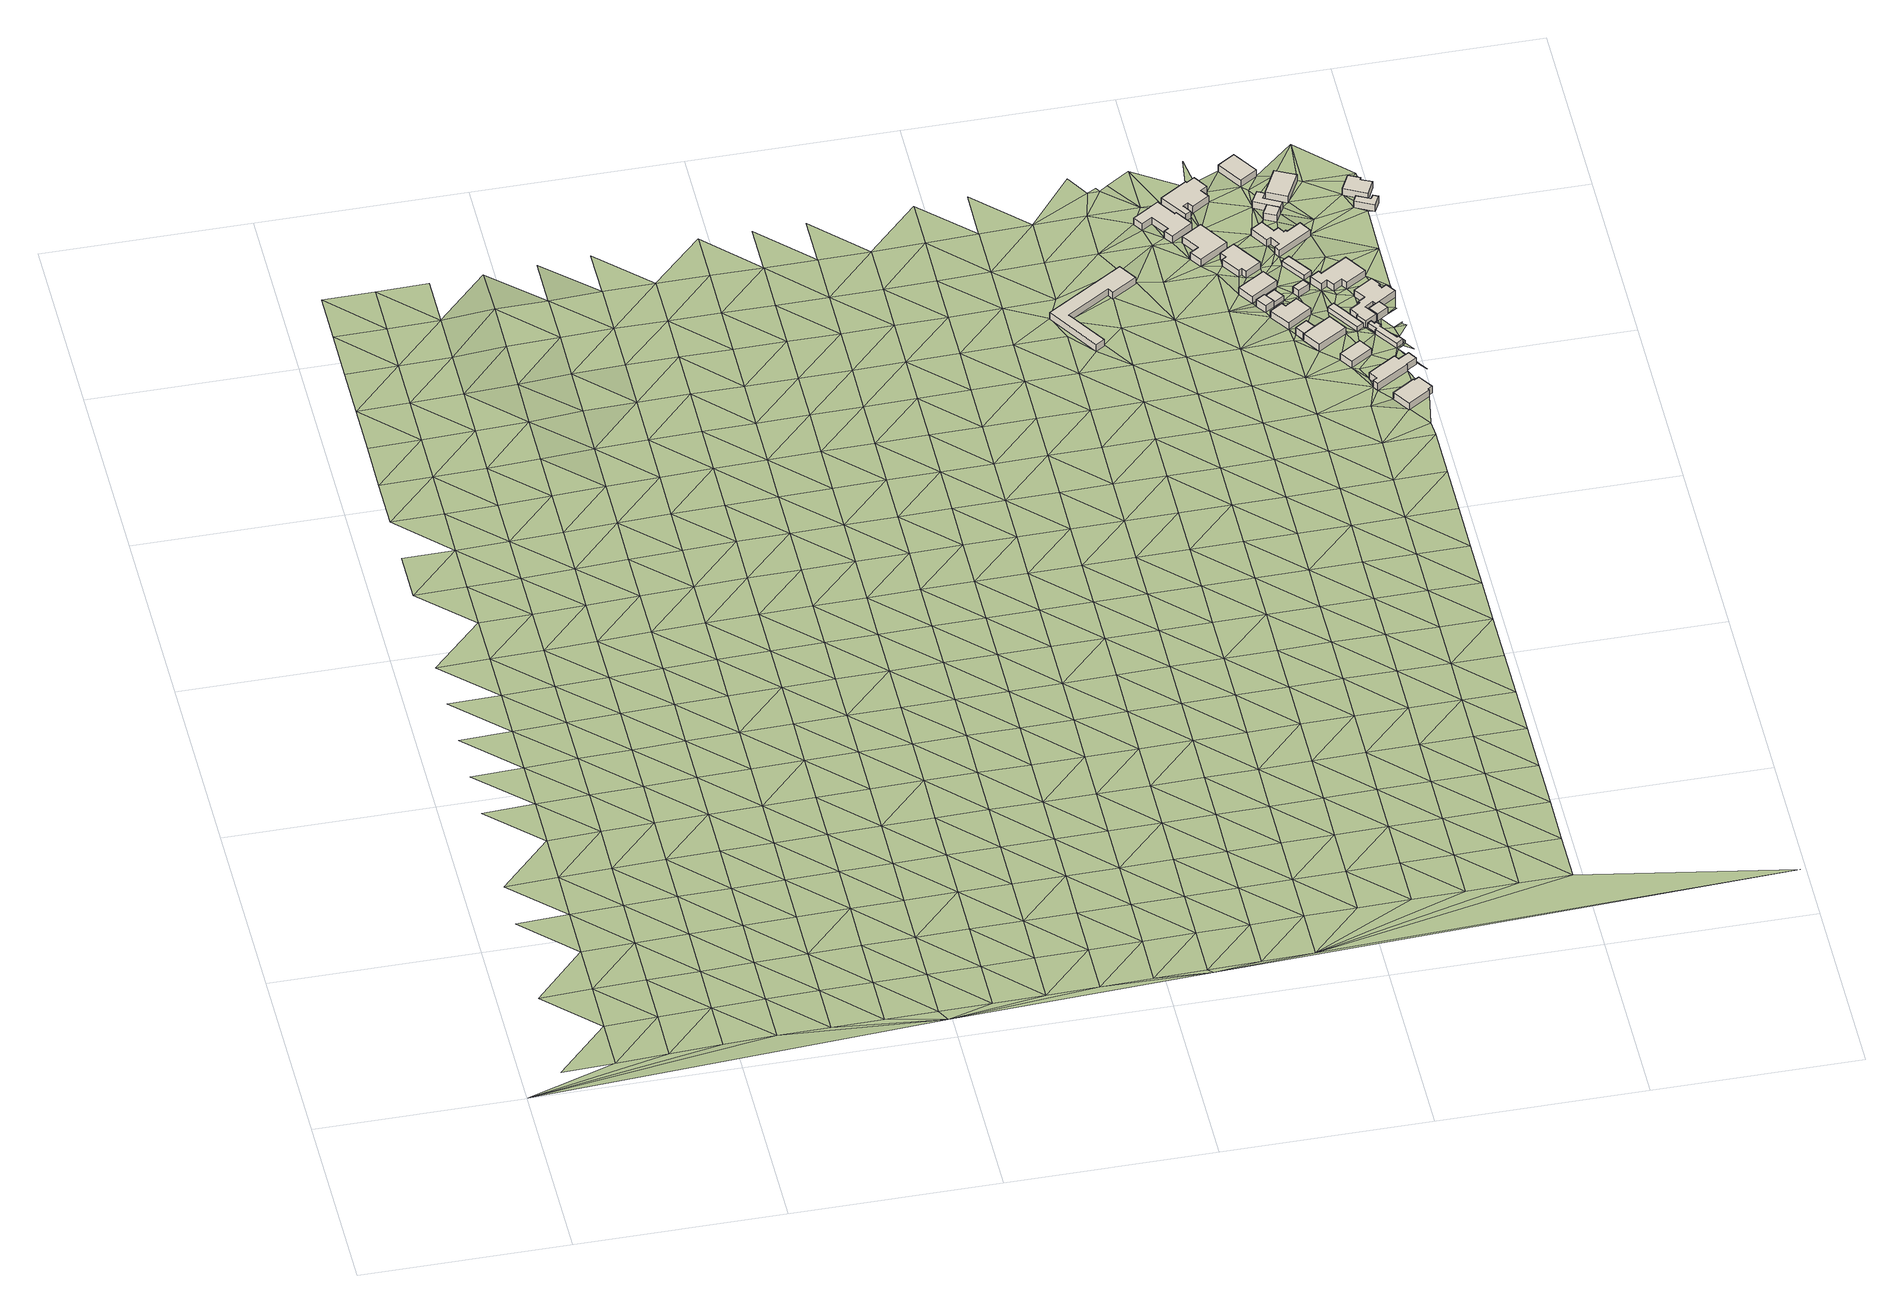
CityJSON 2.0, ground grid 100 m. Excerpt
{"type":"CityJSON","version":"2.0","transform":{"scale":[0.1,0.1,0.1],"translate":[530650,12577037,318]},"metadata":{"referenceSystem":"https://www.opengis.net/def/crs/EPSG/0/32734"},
"CityObjects":{
"building1":{"type":"Building","attributes":{"address":"Mamre 7347 Cape Town","building":"yes","building:levels":"1","building_height":4.1,"plus_code":"4FRWFFJH+R3G","ground_height":190.22,"roof_height":194.32},"geometry":[{"type":"Solid","lod":"1","boundaries":[[[[0,1,2,3]],[[1,4,5,2]],[[4,6,7,5]],[[6,8,9,7]],[[8,10,11,9]],[[10,12,13,11]],[[12,14,15,13]],[[14,0,3,15]],[[3,2,5,7,9,11,13,15]],[[14,12,10,8,6,4,1,0]]]]}]},
"building2":{"type":"Building","attributes":{"address":"25 P. M. Louw Street Mamre 7347 Cape Town","building":"house","building:levels":"1","building_height":4.1,"plus_code":"4FRWFFJH+X8X","ground_height":192.13,"roof_height":196.23},"geometry":[{"type":"Solid","lod":"1","boundaries":[[[[16,17,18,19]],[[17,20,21,18]],[[20,22,23,21]],[[22,24,25,23]],[[24,26,27,25]],[[26,28,29,27]],[[28,30,31,29]],[[30,32,33,31]],[[32,34,35,33]],[[34,16,19,35]],[[19,18,21,23,25,27,29,31,33,35]],[[34,32,30,28,26,24,22,20,17,16]]]]}]},
"building3":{"type":"Building","attributes":{"address":"45 Poiet Street Mamre 7347 Cape Town","building":"yes","building:levels":"1","building_height":4.1,"plus_code":"4FRWFFJH+W9Q","ground_height":191.94,"roof_height":196.04},"geometry":[{"type":"Solid","lod":"1","boundaries":[[[[36,37,38,39]],[[37,40,41,38]],[[40,42,43,41]],[[42,44,45,43]],[[44,46,47,45]],[[46,36,39,47]],[[39,38,41,43,45,47]],[[46,44,42,40,37,36]]]]}]},
"building4":{"type":"Building","attributes":{"address":"Poiet Street Mamre 7347 Cape Town","building":"garage","building:levels":"1","building_height":4.1,"plus_code":"4FRWFFJH+QF7","ground_height":191.92,"roof_height":196.02},"geometry":[{"type":"Solid","lod":"1","boundaries":[[[[48,49,50,51]],[[49,52,53,50]],[[52,54,55,53]],[[54,48,51,55]],[[51,50,53,55]],[[54,52,49,48]]]]}]},
"building5":{"type":"Building","attributes":{"address":"23 P. M. Louw Street Mamre 7347 Cape Town","building":"house","building:levels":"1","building_height":4.1,"plus_code":"4FRWFFMH+29Q","ground_height":192.52,"roof_height":196.62},"geometry":[{"type":"Solid","lod":"1","boundaries":[[[[56,57,58,59]],[[57,60,61,58]],[[60,62,63,61]],[[62,64,65,63]],[[64,66,67,65]],[[66,68,69,67]],[[68,70,71,69]],[[70,72,73,71]],[[72,74,75,73]],[[74,76,77,75]],[[76,78,79,77]],[[78,56,59,79]],[[59,58,61,63,65,67,69,71,73,75,77,79]],[[78,76,74,72,70,68,66,64,62,60,57,56]]]]}]},
"building6":{"type":"Building","attributes":{"address":"49 Poiet Street Mamre 7347 Cape Town","building":"house","building:levels":"1","building_height":4.1,"plus_code":"4FRWFFJH+RF7","ground_height":191.44,"roof_height":195.54},"geometry":[{"type":"Solid","lod":"1","boundaries":[[[[80,81,82,83]],[[81,84,85,82]],[[84,86,87,85]],[[86,80,83,87]],[[83,82,85,87]],[[86,84,81,80]]]]}]},
"building7":{"type":"Building","attributes":{"address":"47 Poiet Street Mamre 7347 Cape Town","building":"house","building:levels":"1","building_height":4.1,"plus_code":"4FRWFFJH+VFC","ground_height":191.94,"roof_height":196.04},"geometry":[{"type":"Solid","lod":"1","boundaries":[[[[88,89,90,91]],[[89,92,93,90]],[[92,94,95,93]],[[94,96,97,95]],[[96,98,99,97]],[[98,100,101,99]],[[100,102,103,101]],[[102,88,91,103]],[[91,90,93,95,97,99,101,103]],[[102,100,98,96,94,92,89,88]]]]}]},
"building8":{"type":"Building","attributes":{"building":"cabin","building:levels":"1","building_height":2.8,"plus_code":"4FRWFFJH+QFQ","ground_height":191.92,"roof_height":194.72},"geometry":[{"type":"Solid","lod":"1","boundaries":[[[[49,48,104,105]],[[48,106,107,104]],[[106,108,109,107]],[[108,49,105,109]],[[105,104,107,109]],[[108,106,48,49]]]]}]},
"building9":{"type":"Building","attributes":{"address":"51 Poiet Street Mamre 7347 Cape Town","building":"house","building:levels":"1","building_height":4.1,"plus_code":"4FRWFFJH+PGC","ground_height":191.48,"roof_height":195.58},"geometry":[{"type":"Solid","lod":"1","boundaries":[[[[110,111,112,113]],[[111,114,115,112]],[[114,116,117,115]],[[116,118,119,117]],[[118,120,121,119]],[[120,110,113,121]],[[113,112,115,117,119,121]],[[120,118,116,114,111,110]]]]}]},
"building10":{"type":"Building","attributes":{"address":"Poiet Street Mamre 7347 Cape Town","building":"garage","building:levels":"1","building_height":4.1,"plus_code":"4FRWFFJH+MGW","ground_height":191.48,"roof_height":195.58},"geometry":[{"type":"Solid","lod":"1","boundaries":[[[[122,123,124,125]],[[123,126,127,124]],[[126,128,129,127]],[[128,122,125,129]],[[125,124,127,129]],[[128,126,123,122]]]]}]},
"building11":{"type":"Building","attributes":{"address":"53 Poiet Street Mamre 7347 Cape Town","building":"house","building:levels":"1","building_height":4.1,"plus_code":"4FRWFFJH+MHF","ground_height":191.48,"roof_height":195.58},"geometry":[{"type":"Solid","lod":"1","boundaries":[[[[122,128,129,125]],[[128,130,131,129]],[[130,132,133,131]],[[132,134,135,133]],[[134,136,137,135]],[[136,122,125,137]],[[125,129,131,133,135,137]],[[136,134,132,130,128,122]]]]}]},
"building12":{"type":"Building","attributes":{"address":"Poiet Street Mamre 7347 Cape Town","building":"garage","building:levels":"1","building_height":4.1,"plus_code":"4FRWFFJH+QHR","ground_height":191.92,"roof_height":196.02},"geometry":[{"type":"Solid","lod":"1","boundaries":[[[[138,139,140,141]],[[139,142,143,140]],[[142,144,145,143]],[[144,138,141,145]],[[141,140,143,145]],[[144,142,139,138]]]]}]},
"building13":{"type":"Building","attributes":{"address":"55 Poiet Street Mamre 7347 Cape Town","building":"house","building:levels":"1","building_height":4.1,"plus_code":"4FRWFFJH+JJ6","ground_height":191.49,"roof_height":195.59},"geometry":[{"type":"Solid","lod":"1","boundaries":[[[[146,147,148,149]],[[147,150,151,148]],[[150,152,153,151]],[[152,146,149,153]],[[149,148,151,153]],[[152,150,147,146]]]]}]},
"building14":{"type":"Building","attributes":{"building":"cabin","building:levels":"1","building_height":2.8,"plus_code":"4FRWFFJH+RHR","ground_height":192.43,"roof_height":195.23},"geometry":[{"type":"Solid","lod":"1","boundaries":[[[[154,155,156,157]],[[155,158,159,156]],[[158,160,161,159]],[[160,154,157,161]],[[157,156,159,161]],[[160,158,155,154]]]]}]},
"building15":{"type":"Building","attributes":{"address":"4 Jakaranda Street Mamre 7347 Cape Town","building":"house","building:levels":"1","building_height":4.1,"plus_code":"4FRWFFJH+WH6","ground_height":192.43,"roof_height":196.53},"geometry":[{"type":"Solid","lod":"1","boundaries":[[[[162,163,164,165]],[[163,166,167,164]],[[166,168,169,167]],[[168,170,171,169]],[[170,172,173,171]],[[172,174,175,173]],[[174,176,177,175]],[[176,178,179,177]],[[178,180,181,179]],[[180,182,183,181]],[[182,184,185,183]],[[184,186,187,185]],[[186,188,189,187]],[[188,162,165,189]],[[165,164,167,169,171,173,175,177,179,181,183,185,187,189]],[[188,186,184,182,180,178,176,174,172,170,168,166,163,162]]]]}]},
"building16":{"type":"Building","attributes":{"building":"cabin","building:levels":"1","building_height":2.8,"plus_code":"4FRWFFJH+PJ3","ground_height":191.92,"roof_height":194.72},"geometry":[{"type":"Solid","lod":"1","boundaries":[[[[190,191,192,193]],[[191,194,195,192]],[[194,196,197,195]],[[196,190,193,197]],[[193,192,195,197]],[[196,194,191,190]]]]}]},
"building17":{"type":"Building","attributes":{"address":"57 Poiet Street Mamre 7347 Cape Town","building":"house","building:levels":"1","building_height":4.1,"plus_code":"4FRWFFJH+HM7","ground_height":191.35,"roof_height":195.45},"geometry":[{"type":"Solid","lod":"1","boundaries":[[[[198,199,200,201]],[[199,202,203,200]],[[202,204,205,203]],[[204,206,207,205]],[[206,208,209,207]],[[208,210,211,209]],[[210,212,213,211]],[[212,214,215,213]],[[214,216,217,215]],[[216,198,201,217]],[[201,200,203,205,207,209,211,213,215,217]],[[216,214,212,210,208,206,204,202,199,198]]]]}]},
"building18":{"type":"Building","attributes":{"address":"59 Poiet Street Mamre 7347 Cape Town","building":"house","building:levels":"1","building_height":4.1,"plus_code":"4FRWFFJH+GM5","ground_height":191.35,"roof_height":195.45},"geometry":[{"type":"Solid","lod":"1","boundaries":[[[[218,219,220,221]],[[219,222,223,220]],[[222,224,225,223]],[[224,226,227,225]],[[226,228,229,227]],[[228,230,231,229]],[[230,232,233,231]],[[232,218,221,233]],[[221,220,223,225,227,229,231,233]],[[232,230,228,226,224,222,219,218]]]]}]},
"building19":{"type":"Building","attributes":{"address":"23 Dias Street Mamre 7347 Cape Town","building":"house","building:levels":"1","building_height":4.1,"plus_code":"4FRWFFMH+3GJ","ground_height":193.65,"roof_height":197.75},"geometry":[{"type":"Solid","lod":"1","boundaries":[[[[234,235,236,237]],[[235,238,239,236]],[[238,240,241,239]],[[240,234,237,241]],[[237,236,239,241]],[[240,238,235,234]]]]}]},
"building20":{"type":"Building","attributes":{"address":"Jakaranda Street Mamre 7347 Cape Town","building":"yes","building:levels":"1","building_height":4.1,"plus_code":"4FRWFFJH+XGH","ground_height":193.1,"roof_height":197.2},"geometry":[{"type":"Solid","lod":"1","boundaries":[[[[242,243,244,245]],[[243,246,247,244]],[[246,248,249,247]],[[248,242,245,249]],[[245,244,247,249]],[[248,246,243,242]]]]}]},
"building21":{"type":"Building","attributes":{"building":"garage","building:levels":"1","building_height":4.1,"plus_code":"4FRWFFJH+XGX","ground_height":193.1,"roof_height":197.2},"geometry":[{"type":"Solid","lod":"1","boundaries":[[[[243,242,245,244]],[[242,250,251,245]],[[250,252,253,251]],[[252,254,255,253]],[[254,256,257,255]],[[256,258,259,257]],[[258,243,244,259]],[[244,245,251,253,255,257,259]],[[258,256,254,252,250,242,243]]]]}]},
"building22":{"type":"Building","attributes":{"address":"8 Jakaranda Street Mamre 7347 Cape Town","building":"house","building:levels":"1","building_height":4.1,"plus_code":"4FRWFFJH+RJ4","ground_height":192.45,"roof_height":196.55},"geometry":[{"type":"Solid","lod":"1","boundaries":[[[[260,261,262,263]],[[261,264,265,262]],[[264,266,267,265]],[[266,268,269,267]],[[268,270,271,269]],[[270,272,273,271]],[[272,274,275,273]],[[274,276,277,275]],[[276,278,279,277]],[[278,260,263,279]],[[263,262,265,267,269,271,273,275,277,279]],[[278,276,274,272,270,268,266,264,261,260]]]]}]},
"building23":{"type":"Building","attributes":{"building":"cabin","building:levels":"1","building_height":2.8,"plus_code":"4FRWFFJH+MM4","ground_height":191.92,"roof_height":194.72},"geometry":[{"type":"Solid","lod":"1","boundaries":[[[[280,281,282,283]],[[281,284,285,282]],[[284,286,287,285]],[[286,288,289,287]],[[288,290,291,289]],[[290,292,293,291]],[[292,294,295,293]],[[294,296,297,295]],[[296,298,299,297]],[[298,300,301,299]],[[300,302,303,301]],[[302,280,283,303]],[[283,282,285,287,289,291,293,295,297,299,301,303]],[[302,300,298,296,294,292,290,288,286,284,281,280]]]]}]},
"building24":{"type":"Building","attributes":{"building":"garage","building:levels":"1","building_height":4.1,"plus_code":"4FRWFFJH+PM4","ground_height":191.92,"roof_height":196.02},"geometry":[{"type":"Solid","lod":"1","boundaries":[[[[304,305,306,307]],[[305,308,309,306]],[[308,310,311,309]],[[310,312,313,311]],[[312,304,307,313]],[[307,306,309,311,313]],[[312,310,308,305,304]]]]}]},
"building25":{"type":"Building","attributes":{"address":"2 Jakaranda Street Mamre 7347 Cape Town","building":"house","building:levels":"1","building_height":4.1,"plus_code":"4FRWFFMH+2HP","ground_height":193.65,"roof_height":197.75},"geometry":[{"type":"Solid","lod":"1","boundaries":[[[[314,315,316,317]],[[315,318,319,316]],[[318,320,321,319]],[[320,314,317,321]],[[317,316,319,321]],[[320,318,315,314]]]]}]},
"building26":{"type":"Building","attributes":{"address":"10 Jakaranda Street Mamre 7347 Cape Town","building":"house","building:levels":"1","building_height":4.1,"plus_code":"4FRWFFJH+PMP","ground_height":191.92,"roof_height":196.02},"geometry":[{"type":"Solid","lod":"1","boundaries":[[[[305,304,307,306]],[[304,322,323,307]],[[322,324,325,323]],[[324,326,327,325]],[[326,328,329,327]],[[328,330,331,329]],[[330,332,333,331]],[[332,334,335,333]],[[334,336,337,335]],[[336,338,339,337]],[[338,340,341,339]],[[340,342,343,341]],[[342,344,345,343]],[[344,346,347,345]],[[346,348,349,347]],[[348,350,351,349]],[[350,352,353,351]],[[352,354,355,353]],[[354,305,306,355]],[[306,307,323,325,327,329,331,333,335,337,339,341,343,345,347,349,351,353,355]],[[354,352,350,348,346,344,342,340,338,336,334,332,330,328,326,324,322,304,305]]]]}]},
"building27":{"type":"Building","attributes":{"address":"Dias Street Mamre 7347 Cape Town","building":"yes","building:levels":"1","building_height":4.1,"plus_code":"4FRWFFJH+XP4","ground_height":194.18,"roof_height":198.28},"geometry":[{"type":"Solid","lod":"1","boundaries":[[[[356,357,358,359]],[[357,360,361,358]],[[360,362,363,361]],[[362,364,365,363]],[[364,366,367,365]],[[366,356,359,367]],[[359,358,361,363,365,367]],[[366,364,362,360,357,356]]]]}]},
"building28":{"type":"Building","attributes":{"address":"19 Dias Street Mamre 7347 Cape Town","building":"yes","building:levels":"1","building_height":4.1,"plus_code":"4FRWFFJH+XPV","ground_height":194.18,"roof_height":198.28},"geometry":[{"type":"Solid","lod":"1","boundaries":[[[[368,369,370,371]],[[369,372,373,370]],[[372,374,375,373]],[[374,376,377,375]],[[376,378,379,377]],[[378,368,371,379]],[[371,370,373,375,377,379]],[[378,376,374,372,369,368]]]]}]},
"terrain1":{"type":"TINRelief","geometry":[{"type":"CompositeSurface","lod":"1","boundaries":[[[380,381,382]],[[383,382,384]],[[385,384,386]],[[385,386,387]],[[380,388,381]],[[382,389,384]],[[389,386,384]],[[382,381,389]],[[387,390,391]],[[392,388,380]],[[390,393,394]],[[395,387,386]],[[386,389,396]],[[394,393,397]],[[387,395,390]],[[386,396,395]],[[389,381,398]],[[399,393,390]],[[397,400,401]],[[396,389,398]],[[381,388,398]],[[390,395,399]],[[402,400,403]],[[396,404,395]],[[405,397,393]],[[399,406,393]],[[404,396,398]],[[397,405,400]],[[393,406,405]],[[403,407,408]],[[409,399,395]],[[392,380,410]],[[398,388,392]],[[409,395,404]],[[411,403,400]],[[407,412,413]],[[399,414,406]],[[400,405,411]],[[404,398,415]],[[399,409,414]],[[416,407,403]],[[392,415,398]],[[412,417,418]],[[411,416,403]],[[409,404,419]],[[405,406,420]],[[406,414,421]],[[418,417,422]],[[412,407,423]],[[415,419,404]],[[420,411,405]],[[406,421,420]],[[416,423,407]],[[409,424,414]],[[415,392,425]],[[426,417,412]],[[427,428,429]],[[409,419,424]],[[428,422,430]],[[416,411,431]],[[423,426,412]],[[432,421,414]],[[431,411,420]],[[428,430,429]],[[419,415,433]],[[432,414,424]],[[423,416,434]],[[417,435,422]],[[433,415,425]],[[426,436,417]],[[416,431,434]],[[419,437,424]],[[420,421,438]],[[435,430,422]],[[439,440,441]],[[442,421,432]],[[417,436,435]],[[439,429,443]],[[426,423,444]],[[437,419,433]],[[438,431,420]],[[421,442,438]],[[434,444,423]],[[439,443,440]],[[432,424,445]],[[430,446,429]],[[447,448,441]],[[425,392,410]],[[433,425,449]],[[436,426,450]],[[445,424,437]],[[446,430,435]],[[434,431,451]],[[448,447,452]],[[444,450,426]],[[441,440,447]],[[432,453,442]],[[429,454,443]],[[431,438,451]],[[437,433,455]],[[453,432,445]],[[454,429,446]],[[456,444,434]],[[435,436,457]],[[449,455,433]],[[450,458,436]],[[442,459,438]],[[440,443,460]],[[461,452,462]],[[451,456,434]],[[452,447,463]],[[425,410,449]],[[446,435,457]],[[459,442,453]],[[436,458,457]],[[460,443,454]],[[445,437,464]],[[450,444,465]],[[461,462,466]],[[455,467,437]],[[452,463,462]],[[451,438,468]],[[456,465,444]],[[453,445,464]],[[469,454,446]],[[447,440,470]],[[437,467,464]],[[468,438,459]],[[440,460,471]],[[455,449,472]],[[473,458,450]],[[474,475,466]],[[446,457,469]],[[456,451,476]],[[470,463,447]],[[465,473,450]],[[440,471,470]],[[474,466,462]],[[459,453,477]],[[476,451,468]],[[449,410,472]],[[467,455,478]],[[460,454,479]],[[477,453,464]],[[469,480,454]],[[465,456,481]],[[458,482,457]],[[478,455,472]],[[473,483,458]],[[475,474,484]],[[468,459,485]],[[479,471,460]],[[463,486,462]],[[481,456,476]],[[479,454,480]],[[487,463,470]],[[467,488,464]],[[482,469,457]],[[485,459,477]],[[458,483,482]],[[489,473,465]],[[488,467,478]],[[463,487,486]],[[474,462,490]],[[465,481,489]],[[477,464,491]],[[468,492,476]],[[493,470,471]],[[472,410,494]],[[468,485,495]],[[471,479,496]],[[478,472,494]],[[483,473,497]],[[469,498,480]],[[484,474,490]],[[491,464,488]],[[469,482,499]],[[490,462,486]],[[492,481,476]],[[470,493,487]],[[468,495,492]],[[497,473,489]],[[471,496,493]],[[477,500,485]],[[469,499,498]],[[488,478,501]],[[479,480,502]],[[477,491,500]],[[483,503,482]],[[494,501,478]],[[497,504,483]],[[490,505,484]],[[485,506,495]],[[489,481,507]],[[496,479,502]],[[486,487,508]],[[481,492,509]],[[502,480,498]],[[493,510,487]],[[410,511,494]],[[499,482,503]],[[500,506,485]],[[483,504,503]],[[491,488,512]],[[507,497,489]],[[501,513,488]],[[507,481,509]],[[487,510,508]],[[495,514,492]],[[496,515,493]],[[516,490,486]],[[500,491,512]],[[498,499,517]],[[488,513,512]],[[495,506,514]],[[515,496,502]],[[511,501,494]],[[518,504,497]],[[499,503,517]],[[516,486,508]],[[509,492,519]],[[510,493,520]],[[497,507,518]],[[521,506,500]],[[519,492,514]],[[520,493,515]],[[511,410,522]],[[523,513,501]],[[524,502,498]],[[521,500,512]],[[498,517,525]],[[490,516,526]],[[509,527,507]],[[503,504,528]],[[511,523,501]],[[504,518,529]],[[502,524,515]],[[508,510,530]],[[527,509,519]],[[524,498,525]],[[510,520,531]],[[512,513,532]],[[514,506,533]],[[534,506,521]],[[504,529,528]],[[507,535,518]],[[517,503,536]],[[516,508,530]],[[523,532,513]],[[510,531,530]],[[519,514,533]],[[533,506,534]],[[535,507,527]],[[537,521,512]],[[536,525,517]],[[520,515,538]],[[536,503,528]],[[515,524,539]],[[518,540,529]],[[526,516,541]],[[532,537,512]],[[523,511,542]],[[527,519,543]],[[531,520,538]],[[518,535,540]],[[515,539,538]],[[516,530,541]],[[534,521,544]],[[533,543,519]],[[522,410,545]],[[523,542,532]],[[524,525,546]],[[511,522,542]],[[537,544,521]],[[547,525,536]],[[528,529,548]],[[529,540,549]],[[533,534,550]],[[535,527,551]],[[546,539,524]],[[552,530,531]],[[543,553,527]],[[546,525,547]],[[538,554,531]],[[544,550,534]],[[529,549,548]],[[537,532,555]],[[540,535,551]],[[556,536,528]],[[552,541,530]],[[532,542,557]],[[527,553,551]],[[531,554,552]],[[558,543,533]],[[544,537,555]],[[536,556,547]],[[559,538,539]],[[532,557,555]],[[550,558,533]],[[556,528,548]],[[539,546,560]],[[561,549,540]],[[541,562,563]],[[522,564,542]],[[565,553,543]],[[561,540,551]],[[539,560,559]],[[562,541,552]],[[550,544,566]],[[547,567,546]],[[568,554,538]],[[558,565,543]],[[564,557,542]],[[522,569,564]],[[566,544,555]],[[547,556,567]],[[551,553,570]],[[549,571,548]],[[572,549,561]],[[538,559,568]],[[558,550,573]],[[574,560,546]],[[554,575,552]],[[565,570,553]],[[569,522,545]],[[557,576,555]],[[548,571,556]],[[573,550,566]],[[549,572,571]],[[567,574,546]],[[577,561,551]],[[557,564,576]],[[554,568,575]],[[578,565,558]],[[559,560,579]],[[562,552,580]],[[570,577,551]],[[581,566,555]],[[582,567,556]],[[578,558,573]],[[574,579,560]],[[572,561,583]],[[580,584,562]],[[581,555,576]],[[582,556,571]],[[552,575,580]],[[569,585,564]],[[570,565,586]],[[568,559,587]],[[577,583,561]],[[573,566,588]],[[567,589,574]],[[586,565,578]],[[579,587,559]],[[569,545,590]],[[576,564,585]],[[569,590,585]],[[581,588,566]],[[589,567,582]],[[577,570,591]],[[571,572,592]],[[575,568,593]],[[583,594,572]],[[570,586,591]],[[587,593,568]],[[576,595,581]],[[578,573,596]],[[571,592,582]],[[579,574,597]],[[588,598,573]],[[572,594,592]],[[574,589,599]],[[583,577,600]],[[595,576,585]],[[596,586,578]],[[601,580,575]],[[596,573,598]],[[591,600,577]],[[574,599,597]],[[575,593,602]],[[587,579,603]],[[545,604,590]],[[588,581,605]],[[594,583,606]],[[589,582,607]],[[581,595,608]],[[582,592,609]],[[575,602,601]],[[590,610,585]],[[591,586,611]],[[600,606,583]],[[579,597,603]],[[588,605,598]],[[607,599,589]],[[593,587,612]],[[581,608,605]],[[586,596,611]],[[582,609,607]],[[595,585,610]],[[590,604,610]],[[580,601,613]],[[614,600,591]],[[594,615,592]],[[612,602,593]],[[606,616,594]],[[587,603,612]],[[611,614,591]],[[545,617,604]],[[595,618,608]],[[596,598,619]],[[615,609,592]],[[597,599,620]],[[598,605,621]],[[594,616,615]],[[622,599,607]],[[606,600,623]],[[618,595,610]],[[611,596,619]],[[601,602,624]],[[619,598,621]],[[614,623,600]],[[599,622,620]],[[602,612,625]],[[608,626,605]],[[603,597,627]],[[628,616,606]],[[629,607,609]],[[613,601,624]],[[608,618,626]],[[609,615,630]],[[602,625,624]],[[610,604,631]],[[611,632,614]],[[623,628,606]],[[597,620,627]],[[633,621,605]],[[607,629,622]],[[612,603,634]],[[632,611,619]],[[609,630,629]],[[618,610,631]],[[604,617,631]],[[633,605,626]],[[616,635,615]],[[625,612,634]],[[628,636,616]],[[627,634,603]],[[637,623,614]],[[614,632,638]],[[618,639,626]],[[619,621,640]],[[630,615,635]],[[641,620,622]],[[642,621,633]],[[616,636,635]],[[629,643,622]],[[628,623,637]],[[625,644,624]],[[639,618,631]],[[614,638,637]],[[632,619,640]],[[640,621,642]],[[622,643,641]],[[644,625,634]],[[633,626,645]],[[630,646,629]],[[647,627,620]],[[636,628,648]],[[649,624,650]],[[645,626,639]],[[646,630,635]],[[631,617,651]],[[632,652,638]],[[637,648,628]],[[620,641,647]],[[650,624,644]],[[633,653,642]],[[643,629,654]],[[655,634,627]],[[652,632,640]],[[631,651,639]],[[653,633,645]],[[654,629,646]],[[638,656,637]],[[635,636,657]],[[634,655,644]],[[648,658,636]],[[655,627,647]],[[642,659,640]],[[641,643,660]],[[638,652,656]],[[635,657,646]],[[659,642,653]],[[636,658,657]],[[660,643,654]],[[645,639,661]],[[648,637,662]],[[639,651,663]],[[651,617,664]],[[652,640,665]],[[647,641,666]],[[650,644,667]],[[662,637,656]],[[644,655,668]],[[653,645,661]],[[639,663,661]],[[665,640,659]],[[666,641,660]],[[669,658,648]],[[654,646,670]],[[671,650,667]],[[646,657,672]],[[644,668,667]],[[652,673,656]],[[662,669,648]],[[659,653,674]],[[655,647,675]],[[652,665,673]],[[646,672,670]],[[676,647,666]],[[664,663,651]],[[677,660,654]],[[661,674,653]],[[678,662,656]],[[658,679,657]],[[675,668,655]],[[680,664,617]],[[669,681,658]],[[675,647,676]],[[678,656,673]],[[670,677,654]],[[665,659,682]],[[679,672,657]],[[683,666,660]],[[674,684,659]],[[658,681,679]],[[685,661,663]],[[669,662,686]],[[663,664,687]],[[673,665,682]],[[666,683,676]],[[688,667,668]],[[659,684,682]],[[662,678,686]],[[683,660,677]],[[668,675,689]],[[661,685,674]],[[672,690,670]],[[663,687,685]],[[691,617,545]],[[681,669,692]],[[690,672,679]],[[668,689,688]],[[693,680,617]],[[678,673,694]],[[686,692,669]],[[695,684,674]],[[675,676,696]],[[682,694,673]],[[683,697,676]],[[687,664,680]],[[677,670,698]],[[674,685,695]],[[690,699,670]],[[667,688,700]],[[679,681,701]],[[689,675,696]],[[692,702,681]],[[676,697,696]],[[703,686,678]],[[677,698,683]],[[694,704,678]],[[698,670,699]],[[687,705,685]],[[682,684,706]],[[695,707,684]],[[681,702,701]],[[686,703,692]],[[708,690,679]],[[689,709,688]],[[705,687,680]],[[678,704,703]],[[710,693,617]],[[694,682,706]],[[711,697,683]],[[684,707,706]],[[696,709,689]],[[712,695,685]],[[708,679,701]],[[711,683,698]],[[713,702,692]],[[714,699,690]],[[688,715,700]],[[712,685,705]],[[716,696,697]],[[704,694,717]],[[692,703,713]],[[709,715,688]],[[695,718,707]],[[717,694,706]],[[690,708,714]],[[719,697,711]],[[705,680,693]],[[698,699,720]],[[697,719,716]],[[695,712,718]],[[704,721,703]],[[701,702,722]],[[696,723,709]],[[713,724,702]],[[720,711,698]],[[723,696,716]],[[721,704,717]],[[720,699,714]],[[712,705,725]],[[706,707,726]],[[708,701,722]],[[707,718,727]],[[702,724,722]],[[711,6,719]],[[703,728,713]],[[693,725,705]],[[6,716,719]],[[717,706,726]],[[729,715,709]],[[707,727,726]],[[728,703,721]],[[709,723,730]],[[711,731,6]],[[712,732,718]],[[714,708,733]],[[731,711,720]],[[724,713,734]],[[715,729,735]],[[712,725,732]],[[733,708,722]],[[709,730,729]],[[721,717,736]],[[734,713,728]],[[6,731,737]],[[738,727,718]],[[720,714,739]],[[726,736,717]],[[737,740,741]],[[725,693,710]],[[722,724,742]],[[743,723,716]],[[738,718,732]],[[739,714,733]],[[617,691,710]],[[737,731,740]],[[721,744,728]],[[724,734,742]],[[741,740,745]],[[746,731,720]],[[723,747,730]],[[721,736,744]],[[745,748,741]],[[725,749,732]],[[750,726,727]],[[733,722,751]],[[752,727,738]],[[746,720,739]],[[753,734,728]],[[749,725,710]],[[742,751,722]],[[726,750,736]],[[754,740,731]],[[729,730,755]],[[727,752,750]],[[753,728,744]],[[747,723,743]],[[738,732,756]],[[739,733,757]],[[754,731,746]],[[756,732,749]],[[751,757,733]],[[730,747,755]],[[745,740,758]],[[744,736,759]],[[742,734,760]],[[761,734,753]],[[738,762,752]],[[746,739,763]],[[736,750,759]],[[740,754,758]],[[751,742,760]],[[738,756,762]],[[760,734,761]],[[739,757,763]],[[764,729,755]],[[758,765,745]],[[766,753,744]],[[764,767,729]],[[752,768,750]],[[754,746,769]],[[759,766,744]],[[757,751,770]],[[762,768,752]],[[763,769,746]],[[771,747,743]],[[747,772,755]],[[761,753,773]],[[774,765,758]],[[771,743,765]],[[770,751,760]],[[775,759,750]],[[758,754,776]],[[766,773,753]],[[764,755,777]],[[763,757,778]],[[774,771,765]],[[768,775,750]],[[769,776,754]],[[26,772,747]],[[771,26,747]],[[761,779,760]],[[764,777,780]],[[770,778,757]],[[777,755,781]],[[772,781,755]],[[773,779,761]],[[766,759,782]],[[769,763,783]],[[774,758,784]],[[775,785,759]],[[776,786,758]],[[787,770,760]],[[771,774,44]],[[777,781,788]],[[778,783,763]],[[26,771,32]],[[773,766,782]],[[759,785,782]],[[779,787,760]],[[784,758,786]],[[32,789,26]],[[32,771,34]],[[46,44,774]],[[790,776,769]],[[34,771,44]],[[791,781,772]],[[792,788,781]],[[774,784,46]],[[789,32,30]],[[793,778,770]],[[783,790,769]],[[779,773,794]],[[44,795,34]],[[787,793,770]],[[786,776,796]],[[781,62,792]],[[791,62,781]],[[795,44,797]],[[794,773,782]],[[798,34,795]],[[799,783,778]],[[784,786,84]],[[790,800,776]],[[791,801,62]],[[791,802,801]],[[786,86,84]],[[46,784,94]],[[787,779,803]],[[786,52,86]],[[776,118,796]],[[793,799,778]],[[786,54,52]],[[804,62,801]],[[776,800,118]],[[46,94,89]],[[54,786,796]],[[805,798,795]],[[804,801,798]],[[96,784,84]],[[792,62,806]],[[803,779,794]],[[94,784,96]],[[46,89,807]],[[804,798,808]],[[89,94,92]],[[808,798,805]],[[86,52,49]],[[84,100,96]],[[808,809,810]],[[208,790,783]],[[810,809,811]],[[808,805,809]],[[799,812,783]],[[48,54,796]],[[98,96,100]],[[132,800,790]],[[100,84,813]],[[793,787,814]],[[815,807,89]],[[118,800,126]],[[787,803,816]],[[48,796,817]],[[86,49,818]],[[126,800,130]],[[819,809,805]],[[132,130,800]],[[126,130,128]],[[132,790,147]],[[783,812,208]],[[126,123,118]],[[817,820,48]],[[821,805,807]],[[108,818,49]],[[106,48,820]],[[100,813,822]],[[790,150,147]],[[787,816,814]],[[823,806,824]],[[817,825,826]],[[821,807,815]],[[208,150,790]],[[799,793,827]],[[820,817,826]],[[123,828,118]],[[829,806,823]],[[106,820,826]],[[139,108,106]],[[830,831,819]],[[822,813,832]],[[108,139,818]],[[833,819,805]],[[815,822,834]],[[835,812,799]],[[826,142,106]],[[155,813,818]],[[142,139,106]],[[833,805,821]],[[123,122,836]],[[815,834,821]],[[827,793,814]],[[155,832,813]],[[837,132,147]],[[142,826,828]],[[822,832,186]],[[210,208,812]],[[836,828,123]],[[823,830,838]],[[139,138,818]],[[812,224,210]],[[186,834,822]],[[208,839,150]],[[840,150,839]],[[819,238,830]],[[818,158,155]],[[208,841,839]],[[155,188,832]],[[799,842,835]],[[158,818,138]],[[812,835,224]],[[186,832,188]],[[799,827,842]],[[268,142,828]],[[150,840,152]],[[828,836,843]],[[844,837,147]],[[845,821,846]],[[834,186,184]],[[833,238,819]],[[830,238,838]],[[154,188,155]],[[834,184,847]],[[821,845,833]],[[848,142,268]],[[843,268,828]],[[837,849,836]],[[138,848,266]],[[850,840,839]],[[138,266,158]],[[845,846,246]],[[843,836,194]],[[851,210,224]],[[836,849,194]],[[848,268,266]],[[845,246,833]],[[837,194,849]],[[194,837,844]],[[852,158,266]],[[846,853,854]],[[843,855,268]],[[152,840,850]],[[246,846,248]],[[854,248,846]],[[243,833,246]],[[833,856,238]],[[852,266,857]],[[858,188,154]],[[859,268,855]],[[856,833,860]],[[844,152,300]],[[861,862,854]],[[210,851,863]],[[844,300,194]],[[346,342,855]],[[270,268,272]],[[864,835,842]],[[855,196,346]],[[859,272,268]],[[852,865,154]],[[194,348,196]],[[866,855,342]],[[344,342,346]],[[238,856,240]],[[348,194,300]],[[348,346,196]],[[862,867,854]],[[865,852,857]],[[859,855,868]],[[854,867,248]],[[869,867,862]],[[850,302,152]],[[152,302,300]],[[272,859,276]],[[868,855,866]],[[296,348,300]],[[870,871,318]],[[865,858,154]],[[296,294,348]],[[866,342,872]],[[248,867,242]],[[873,851,874]],[[856,860,875]],[[296,300,876]],[[857,261,877]],[[873,863,851]],[[276,274,272]],[[859,868,276]],[[875,860,318]],[[878,850,879]],[[880,348,294]],[[294,881,882]],[[240,856,875]],[[302,850,883]],[[318,871,884]],[[883,850,878]],[[882,880,294]],[[885,863,886]],[[865,857,877]],[[866,887,868]],[[352,880,308]],[[888,889,882]],[[880,882,889]],[[880,889,308]],[[352,308,890]],[[242,891,871]],[[891,242,867]],[[888,892,893]],[[302,883,894]],[[889,888,895]],[[896,883,878]],[[897,893,892]],[[898,890,308]],[[878,886,896]],[[280,302,894]],[[895,888,899]],[[891,867,858]],[[883,896,900]],[[884,871,891]],[[901,276,868]],[[888,893,899]],[[893,897,902]],[[903,889,895]],[[904,280,894]],[[905,902,280]],[[893,902,905]],[[280,904,905]],[[906,904,894]],[[276,901,907]],[[893,908,899]],[[903,895,909]],[[899,910,911]],[[858,865,912]],[[913,240,875]],[[914,915,903]],[[910,899,908]],[[916,884,917]],[[877,912,865]],[[903,909,914]],[[918,915,914]],[[919,920,921]],[[858,362,891]],[[922,884,891]],[[907,901,923]],[[921,920,924]],[[921,923,901]],[[913,875,916]],[[877,907,912]],[[921,924,923]],[[922,917,884]],[[924,918,923]],[[917,913,916]],[[923,912,907]],[[925,858,912]],[[925,362,858]],[[922,891,362]],[[922,926,917]],[[927,913,917]],[[362,360,922]],[[917,926,927]],[[922,360,378]],[[362,925,364]],[[360,357,378]],[[926,928,927]]]}]}
},
"vertices":[
[3810,4661,105],[3754,4749,105],[3754,4749,146],[3810,4661,146],[3379,4513,105],[3379,4513,146],[3542,4256,105],[3542,4256,146],[3585,4283,105],[3585,4283,146],[3461,4478,105],[3461,4478,146],[3671,4611,105],[3671,4611,146],[3688,4585,105],[3688,4585,146],
[4131,4944,124],[4076,5029,124],[4076,5029,165],[4131,4944,165],[4068,5024,124],[4068,5024,165],[4008,5117,124],[4008,5117,165],[3880,5034,124],[3880,5034,165],[3910,4987,124],[3910,4987,165],[3960,5019,124],[3960,5019,165],[4017,4931,124],[4017,4931,165],[3996,4918,124],[3996,4918,165],[4024,4875,124],[4024,4875,165],
[4260,4788,122],[4168,4931,122],[4168,4931,163],[4260,4788,163],[4070,4869,122],[4070,4869,163],[4126,4781,122],[4126,4781,163],[4083,4754,122],[4083,4754,163],[4119,4699,122],[4119,4699,163],
[4387,4362,122],[4354,4412,122],[4354,4412,163],[4387,4362,163],[4310,4384,122],[4310,4384,163],[4343,4334,122],[4343,4334,163],
[4203,5238,128],[4164,5213,128],[4164,5213,169],[4203,5238,169],[4160,5219,128],[4160,5219,169],[4028,5135,128],[4028,5135,169],[4115,5001,128],[4115,5001,169],[4142,5019,128],[4142,5019,169],[4115,5061,128],[4115,5061,169],[4139,5076,128],[4139,5076,169],[4156,5048,128],[4156,5048,169],[4242,5102,128],[4242,5102,169],[4214,5147,128],[4214,5147,169],[4247,5168,128],[4247,5168,169],
[4429,4496,117],[4382,4569,117],[4382,4569,158],[4429,4496,158],[4250,4485,117],[4250,4485,158],[4297,4412,117],[4297,4412,158],
[4287,4771,122],[4215,4724,122],[4215,4724,163],[4287,4771,163],[4236,4693,122],[4236,4693,163],[4216,4681,122],[4216,4681,163],[4273,4593,122],[4273,4593,163],[4289,4604,122],[4289,4604,163],[4306,4578,122],[4306,4578,163],[4381,4626,122],[4381,4626,163],
[4387,4362,150],[4354,4412,150],[4441,4397,122],[4441,4397,150],[4408,4447,122],[4408,4447,150],
[4492,4359,118],[4433,4320,118],[4433,4320,159],[4492,4359,159],[4420,4341,118],[4420,4341,159],[4359,4302,118],[4359,4302,159],[4423,4206,118],[4423,4206,159],[4542,4284,118],[4542,4284,159],
[4535,4159,118],[4505,4205,118],[4505,4205,159],[4535,4159,159],[4448,4168,118],[4448,4168,159],[4478,4122,118],[4478,4122,159],
[4474,4121,118],[4474,4121,159],[4530,4034,118],[4530,4034,159],[4670,4122,118],[4670,4122,159],[4614,4210,118],[4614,4210,159],
[4546,4470,122],[4492,4436,122],[4492,4436,163],[4546,4470,163],[4512,4404,122],[4512,4404,163],[4567,4438,122],[4567,4438,163],
[4715,4024,118],[4609,3957,118],[4609,3957,159],[4715,4024,159],[4649,3894,118],[4649,3894,159],[4755,3961,118],[4755,3961,159],
[4517,4648,127],[4479,4622,127],[4479,4622,155],[4517,4648,155],[4559,4505,127],[4559,4505,155],[4597,4531,127],[4597,4531,155],
[4647,4785,127],[4611,4843,127],[4611,4843,168],[4647,4785,168],[4542,4799,127],[4542,4799,168],[4537,4807,127],[4537,4807,168],[4527,4800,127],[4527,4800,168],[4508,4831,127],[4508,4831,168],[4484,4816,127],[4484,4816,168],[4442,4883,127],[4442,4883,168],[4385,4847,127],[4385,4847,168],[4440,4761,127],[4440,4761,168],[4459,4772,127],[4459,4772,168],[4489,4724,127],[4489,4724,168],[4464,4708,127],[4464,4708,168],[4481,4681,127],[4481,4681,168],
[4653,4303,122],[4621,4283,122],[4621,4283,150],[4653,4303,150],[4724,4124,122],[4724,4124,150],[4756,4144,122],[4756,4144,150],
[4915,3901,116],[4863,3869,116],[4863,3869,157],[4915,3901,157],[4848,3892,116],[4848,3892,157],[4713,3807,116],[4713,3807,157],[4739,3764,116],[4739,3764,157],[4719,3752,116],[4719,3752,157],[4736,3725,116],[4736,3725,157],[4892,3822,116],[4892,3822,157],[4890,3827,116],[4890,3827,157],[4941,3859,116],[4941,3859,157],
[4927,3731,116],[4904,3717,116],[4904,3717,157],[4927,3731,157],[4900,3722,116],[4900,3722,157],[4792,3652,116],[4792,3652,157],[4847,3567,116],[4847,3567,157],[4956,3636,116],[4956,3636,157],[4951,3643,116],[4951,3643,157],[4974,3657,116],[4974,3657,157],
[4409,5340,139],[4324,5285,139],[4324,5285,180],[4409,5340,180],[4403,5163,139],[4403,5163,180],[4488,5218,139],[4488,5218,180],
[4543,4956,134],[4488,4987,134],[4488,4987,175],[4543,4956,175],[4459,4935,134],[4459,4935,175],[4515,4905,134],[4515,4905,175],
[4562,4988,134],[4562,4988,175],[4479,5033,134],[4479,5033,175],[4495,5063,134],[4495,5063,175],[4460,5082,134],[4460,5082,175],[4426,5020,134],[4426,5020,175],
[4766,4574,127],[4636,4491,127],[4636,4491,168],[4766,4574,168],[4626,4508,127],[4626,4508,168],[4581,4479,127],[4581,4479,168],[4619,4421,127],[4619,4421,168],[4651,4442,127],[4651,4442,168],[4674,4407,127],[4674,4407,168],[4718,4435,127],[4718,4435,168],[4736,4406,127],[4736,4406,168],[4834,4469,127],[4834,4469,168],
[4910,4003,122],[4894,4026,122],[4894,4026,150],[4910,4003,150],[4887,4021,122],[4887,4021,150],[4826,4110,122],[4826,4110,150],[4833,4114,122],[4833,4114,150],[4816,4139,122],[4816,4139,150],[4807,4133,122],[4807,4133,150],[4794,4152,122],[4794,4152,150],[4776,4140,122],[4776,4140,150],[4808,4095,122],[4808,4095,150],[4801,4090,122],[4801,4090,150],[4876,3980,122],[4876,3980,150],
[4854,4258,122],[4835,4246,122],[4835,4246,163],[4854,4258,163],[4799,4223,122],[4799,4223,163],[4830,4175,122],[4830,4175,163],[4885,4210,122],[4885,4210,163],
[4662,5149,139],[4565,5198,139],[4565,5198,180],[4662,5149,180],[4495,5063,139],[4495,5063,180],[4593,5014,139],[4593,5014,180],
[4940,4313,122],[4940,4313,163],[4909,4361,122],[4909,4361,163],[4886,4346,122],[4886,4346,163],[4874,4365,122],[4874,4365,163],[4883,4370,122],[4883,4370,163],[4853,4416,122],[4853,4416,163],[4760,4357,122],[4760,4357,163],[4797,4299,122],[4797,4299,163],[4761,4275,122],[4761,4275,163],[4767,4267,122],[4767,4267,163],[4715,4234,122],[4715,4234,163],[4742,4192,122],[4742,4192,163],[4735,4188,122],[4735,4188,163],[4767,4140,122],[4767,4140,163],[4824,4176,122],[4824,4176,163],[4786,4235,122],[4786,4235,163],[4826,4261,122],[4826,4261,163],
[4968,4937,145],[4957,4916,145],[4957,4916,186],[4968,4937,186],[4892,4949,145],[4892,4949,186],[4875,4916,145],[4875,4916,186],[4965,4870,145],[4965,4870,186],[4993,4924,145],[4993,4924,186],
[4988,5026,145],[4934,5051,145],[4934,5051,186],[4988,5026,186],[4940,5063,145],[4940,5063,186],[4884,5091,145],[4884,5091,186],[4842,5008,145],[4842,5008,186],[4950,4952,145],[4950,4952,186],
[6,4,1],[685,130,30],[435,130,19],[186,130,10],[435,380,22],[186,630,18],[435,630,27],[435,880,31],[935,130,40],[685,380,32],[435,1130,36],[186,1130,27],[1185,130,48],[435,1380,40],[186,1380,31],[685,880,40],[685,630,35],[435,1630,42],[935,380,40],[685,1130,45],[435,1880,43],[186,1880,34],[186,2130,34],[435,2130,42],[935,630,42],[685,1630,52],[685,1380,50],[435,2380,41],[186,2380,33],[935,880,47],[1968,68,53],[685,1880,52],[435,2630,39],[186,2630,32],[935,1130,52],[1185,380,47],[685,2130,51],[435,2880,37],[186,2880,31],[1185,630,48],[935,1630,58],[935,1380,56],[435,3130,35],[685,2380,49],[1185,880,52],[1435,130,51],[685,2630,46],[186,3630,30],[186,3380,29],[435,3630,34],[435,3380,34],[935,1880,58],[1185,1130,56],[1435,380,53],[935,2130,58],[685,3130,41],[685,2880,43],[1435,630,53],[1185,1630,62],[186,3880,30],[435,4130,35],[186,4130,31],[1185,1380,60],[435,3880,34],[935,2380,58],[1435,880,55],[685,3380,39],[435,4380,39],[186,4380,35],[1684,130,52],[935,2630,55],[1185,1880,64],[186,4630,38],[1435,1130,59],[685,3630,40],[1684,380,55],[1185,2130,65],[935,3130,49],[935,2880,51],[1435,1380,64],[685,3880,39],[186,4880,40],[435,4880,45],[435,4630,43],[1684,880,60],[1185,2380,65],[186,5135,42],[1684,630,57],[1435,1630,67],[935,3380,49],[685,4380,46],[685,4130,41],[1934,130,53],[1185,2630,63],[435,5135,46],[186,5385,45],[1435,1880,70],[1684,1130,64],[1934,380,58],[935,3880,50],[935,3630,49],[1435,2130,71],[1185,3130,59],[1185,2880,61],[435,5385,49],[1684,1380,68],[685,4880,51],[685,4630,50],[1934,630,61],[1435,2380,71],[685,5135,50],[1934,880,64],[1684,1880,75],[935,4380,55],[2184,130,55],[1684,1630,72],[935,4130,51],[1435,2630,70],[1185,3630,59],[1185,3380,59],[1934,1130,68],[2184,380,60],[1185,3880,60],[1435,3130,68],[1435,2880,69],[685,5385,53],[1934,1380,72],[1684,2380,76],[935,4880,71],[1684,2130,76],[935,4630,63],[2434,130,58],[2184,880,67],[2184,630,64],[1934,1630,75],[1185,4130,66],[935,5135,72],[1435,3380,68],[1684,2630,76],[1934,1880,78],[1185,4380,77],[2184,1130,71],[2684,130,62],[2434,380,62],[1435,3880,69],[1435,3630,68],[935,5385,59],[1934,2130,79],[1684,3130,75],[1684,2880,76],[1185,4880,78],[1185,4630,78],[2434,630,66],[2184,1630,80],[2184,1380,76],[1934,2380,79],[1684,3380,74],[2434,880,70],[1435,4380,80],[1435,4130,74],[1934,2630,79],[1185,5135,76],[2684,380,65],[2184,1880,82],[2434,1130,73],[3209,108,71],[1684,3880,75],[1684,3630,73],[1934,3130,78],[1934,2880,79],[2434,1380,78],[2184,2380,82],[1435,4880,87],[2184,2130,82],[1435,4630,87],[2684,880,72],[1934,3380,77],[2684,630,68],[2434,1630,82],[1684,4380,84],[1684,4130,79],[2184,2630,82],[1435,5135,84],[1185,5385,68],[2933,380,70],[2434,1880,85],[2684,1130,75],[1934,3630,77],[1684,4630,87],[2933,130,66],[2434,2130,84],[2184,3130,82],[2184,2880,82],[2684,1380,78],[1934,3880,79],[1684,4880,87],[2933,630,72],[2434,2380,85],[2684,1630,82],[1934,4130,82],[1684,5135,87],[2933,880,74],[2184,3380,81],[2434,2630,85],[1435,5385,81],[3183,380,74],[2684,1880,84],[1934,4380,85],[2933,1130,77],[2184,3630,82],[3183,130,71],[2684,2130,85],[2434,3130,85],[1934,4630,87],[2434,2880,85],[3183,630,76],[2933,1630,82],[2184,4130,85],[2933,1380,79],[2184,3880,84],[2684,2380,87],[1934,5135,88],[1934,4880,87],[2184,4380,87],[3433,130,76],[3183,1130,79],[2684,2630,87],[2434,3630,86],[3183,880,77],[2434,3380,85],[3433,380,78],[2933,1880,86],[2184,4630,88],[1934,5385,89],[2933,2130,87],[2684,3130,87],[2684,2880,87],[3683,130,81],[3433,630,80],[3183,1630,85],[2434,4130,88],[3183,1380,82],[2434,3880,87],[2933,2380,89],[2184,5135,87],[2184,4880,86],[3433,880,81],[2434,4380,88],[2933,2630,90],[2684,3630,89],[2684,3380,87],[3683,380,83],[3183,1880,90],[3433,1130,83],[2434,4630,89],[2933,3130,90],[2933,2880,89],[3183,2380,92],[3183,2130,91],[3683,630,84],[3433,1630,89],[2684,4130,92],[3433,1380,86],[2684,3880,91],[2434,4880,88],[3683,880,84],[2933,3380,90],[2684,4380,92],[3183,2630,92],[2184,5385,88],[2434,5135,89],[3932,380,87],[3433,1880,94],[3683,1130,86],[2933,3630,92],[2684,4630,91],[3433,2130,95],[3183,3130,93],[3183,2880,92],[3683,1380,89],[2933,3880,94],[3932,880,88],[3433,2380,94],[3932,630,88],[4182,380,91],[3683,1630,92],[2933,4130,97],[2684,5135,92],[2684,4880,90],[3433,2630,94],[3183,3630,95],[2434,5385,90],[3183,3380,93],[3683,1880,97],[3932,1130,90],[2933,4630,95],[2933,4380,97],[3183,3880,98],[3683,2130,97],[3433,3130,94],[4432,380,94],[3433,2880,93],[3932,1630,95],[3183,4130,101],[3932,1380,93],[4182,880,92],[3683,2380,96],[4182,630,92],[2933,5135,98],[2933,4880,95],[3433,3380,96],[5948,196,105],[3683,2630,95],[4682,380,97],[3932,1880,99],[4182,1130,94],[3183,4630,102],[3183,4380,102],[3433,3880,101],[3433,3630,98],[2933,5385,100],[3683,3130,96],[3683,2880,94],[3932,2380,98],[3932,2130,100],[4432,630,94],[4182,1630,99],[4182,1380,97],[3683,3380,98],[3183,4880,103],[4932,380,99],[3433,4130,105],[4432,880,94],[3932,2630,96],[3683,3630,101],[3183,5135,106],[3379,4513,109],[4182,1880,104],[4432,1130,96],[3433,4380,108],[3683,3880,104],[4182,2130,103],[3932,3130,98],[3433,4630,109],[3932,2880,96],[4682,630,97],[4432,1630,101],[4432,1380,99],[4182,2380,100],[3433,5135,115],[3433,4880,111],[3683,4130,107],[4682,880,97],[3932,3380,101],[4182,2630,98],[3183,5385,109],[4432,1880,103],[3585,4283,112],[4682,1130,98],[3932,3630,104],[3683,4380,112],[3461,4478,108],[4182,2880,98],[3754,4749,115],[4432,2130,103],[3688,4585,115],[3932,3880,106],[3683,4880,118],[3671,4611,115],[4932,630,100],[4682,1630,101],[4182,3130,100],[4682,1380,100],[4432,2380,101],[3932,4130,109],[3683,5135,122],[4932,880,100],[4182,3380,104],[3932,4380,114],[4682,1880,102],[4432,2880,102],[4432,2630,100],[4932,1130,101],[4182,3630,107],[3717,5280,125],[3810,4661,119],[4682,2130,102],[3648,5394,125],[4932,1380,103],[4182,3880,109],[4432,3130,105],[3932,4880,124],[3880,5034,128],[4682,2380,101],[3932,4630,119],[4932,1630,104],[4182,4130,113],[3775,5280,125],[4432,3380,109],[4682,2630,102],[3760,5306,125],[3932,5135,128],[4932,2130,103],[4432,3630,112],[4182,4630,122],[4932,1880,104],[4182,4380,117],[4682,2880,105],[3814,5304,131],[3960,5019,128],[4432,3880,114],[4008,5117,128],[3928,5378,131],[4682,3130,109],[4932,2380,102],[4070,4869,129],[4359,4302,122],[4126,4781,129],[4131,4944,129],[4682,3380,113],[4432,4130,118],[4076,5029,134],[4068,5024,134],[4932,2630,104],[4115,5001,129],[4168,4931,129],[4160,5219,134],[4260,4788,129],[4142,5019,134],[4156,5048,134],[4115,5061,134],[4139,5076,134],[4682,3630,116],[4382,4569,127],[4932,3130,114],[4287,4771,129],[4932,2880,109],[4420,4341,122],[4429,4496,122],[4242,5102,134],[4432,4380,122],[4385,4847,134],[4381,4626,127],[4203,5238,134],[4164,5213,134],[4433,4320,122],[4492,4359,122],[4932,3380,118],[4542,4284,122],[4182,5385,138],[4247,5168,134],[4214,5147,134],[4432,4630,127],[4426,5020,139],[4440,4761,134],[4847,3567,121],[4614,4210,122],[4670,4122,122],[4324,5285,143],[4713,3807,118],[4682,3880,118],[4739,3764,118],[4924,3458,118],[4621,4283,127],[4715,4024,122],[4432,4880,134],[4442,4883,134],[4459,4772,134],[4567,4438,127],[4682,4130,122],[4848,3892,122],[4900,3722,121],[4597,4531,133],[4484,4816,134],[4508,4831,134],[4653,4303,127],[4432,5135,139],[4626,4508,133],[4647,4785,140],[4682,4380,127],[4460,5082,139],[4527,4800,134],[4537,4807,134],[4892,3822,122],[4956,3636,121],[4682,4630,133],[4761,4275,127],[4611,4843,140],[4760,4357,127],[4542,4799,134],[4479,5033,139],[4562,4988,140],[4767,4267,127],[4927,3731,121],[4904,3717,121],[4565,5198,144],[4808,4095,126],[4766,4574,133],[4915,3901,122],[4863,3869,122],[4824,4176,126],[4807,4133,126],[4816,4139,126],[4882,3970,122],[4593,5014,144],[4890,3827,122],[4941,3859,122],[4797,4299,127],[4833,4114,126],[4830,4175,126],[4826,4261,132],[4682,4880,140],[4826,4110,126],[4903,4049,126],[4910,3988,122],[4845,4182,126],[4932,3880,122],[4887,4021,126],[4835,4246,126],[4890,4111,126],[4984,3813,122],[4853,4416,132],[4894,4026,126],[4885,4210,126],[4921,4003,122],[4924,4016,126],[4952,3955,122],[4834,4469,132],[4951,4115,126],[4930,4234,126],[4932,4130,126],[4937,4140,126],[4932,4630,138],[4682,5385,148],[4925,4242,126],[4854,4258,132],[4662,5149,144],[4682,5135,144],[4940,4313,132],[4874,4365,132],[4886,4346,132],[4883,4370,132],[4842,5008,148],[4932,4380,132],[4909,4361,132],[4932,4880,145],[4884,5091,148],[4932,5135,148],[4940,5063,148]
]}
